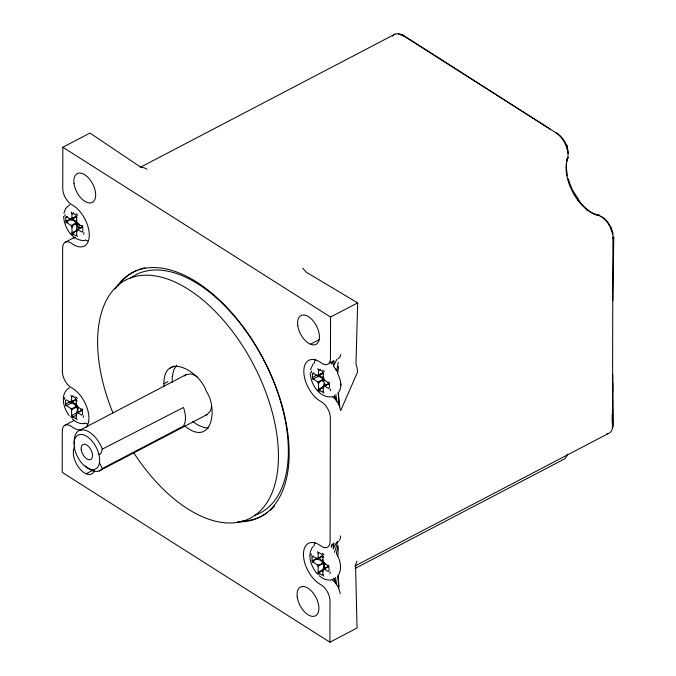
<?xml version="1.0" encoding="UTF-8"?>
<svg xmlns="http://www.w3.org/2000/svg" width="676" height="676" viewBox="0 0 676 676"><rect width="100%" height="100%" fill="white"/><g stroke="black" fill="none" stroke-linecap="round" stroke-linejoin="round"><path stroke-width="1.01" d="M147.005 169.245A17.635 9.709 62.4 0 0 141.107 167.411L89.967 133.062L62.843 147.25L62.758 188.562A12.692 6.988 62.4 0 0 71.986 204.769A23.804 13.114 62.4 0 1 89.283 235.163A23.804 13.114 62.4 0 1 71.909 243.554A12.692 6.988 62.4 0 0 62.648 248.033L62.403 371.597A12.692 6.988 62.4 0 0 71.631 387.804A23.804 13.114 62.4 0 1 86.815 407.138A23.804 13.114 62.4 0 1 86.029 427.494M77.013 419.737L76.303 417.929L76.32 413.315L82.32 410.095L76.32 413.315M77.368 236.701L76.658 234.893L76.667 230.279L78.467 228.792L82.675 227.068L78.467 228.792L76.667 230.279M323.593 576.155L322.883 574.346L322.891 569.733L327.919 566.513L328.097 565.111M323.948 393.119L323.238 391.311L323.246 386.697L329.254 383.486L323.246 386.697M356.987 561.114L355.584 564.899L357.029 628.021L329.905 642.2L329.989 600.88A12.692 6.988 62.4 0 0 320.762 584.672A23.804 13.114 62.4 0 1 303.465 554.286A23.804 13.114 62.4 0 1 320.838 545.895A12.692 6.988 62.4 0 0 330.099 541.417L330.344 417.852A12.692 6.988 62.4 0 0 321.117 401.645A23.804 13.114 62.4 0 1 303.82 371.259A23.804 13.114 62.4 0 1 321.193 362.86A12.692 6.988 62.4 0 0 330.454 358.381L330.539 317.069L62.843 147.25M606.887 433.798A17.382 9.574 62.4 0 0 609.87 432.674A17.635 9.709 62.4 0 0 612.448 428.145L612.921 235.907A17.686 9.743 62.4 0 0 610.394 227.584A17.382 9.574 62.4 0 0 607.361 222.472A17.635 9.709 62.4 0 0 597.398 214.909L596.224 214.613A35.118 19.342 62.4 0 1 572.952 192.567A35.118 19.342 62.4 0 1 567.012 160.491L567.333 158.454L567.012 160.491M76.658 234.893L75.991 235.763L73.101 234.073L72.036 232.586L71.926 227.271L71.259 225.547L66.941 222.666L65.876 221.179L65.766 217.588L66.434 216.717L70.752 219.311L71.943 218.627L71.96 213.878L71.242 212.205M76.303 417.929L75.636 418.799L72.746 417.109L71.681 415.622L71.572 410.298L70.904 408.583L66.586 405.701L65.521 404.214L65.411 400.623L66.079 399.753L70.397 402.347L71.588 401.654L71.605 396.913L70.887 395.232M323.238 391.311L322.57 392.181L319.672 390.491L318.607 389.013L318.497 383.689L317.838 381.974L313.52 379.084L312.456 377.597L312.337 374.014L313.013 373.135L317.331 375.729L318.514 375.045L318.531 370.304L317.821 368.623M322.883 574.346L322.215 575.217L319.317 573.527L318.252 572.04L318.142 566.725L317.483 565.001L313.165 562.119L312.101 560.632L311.991 557.041L312.658 556.171L316.976 558.765L318.159 558.072L318.185 553.331L317.466 551.658M73.101 234.073L74.706 231.547L76.667 229.916L76.743 224.753L72.949 218.086L71.326 218.365M612.802 300.896L613.791 236.744L612.811 238.29M302.662 268.211L306.507 272.335L357.663 302.882L355.973 364.018A17.635 9.709 62.4 0 1 357.528 372.163L340.662 410.611L338.989 404.882L335.685 399.651A12.692 6.997 62.4 0 0 332.964 397.082M612.11 416.543L612.169 414.43M612.802 391.243L612.794 374.436M338.372 547.154L337.848 556.103C340.552 561.891 341.929 569.141 338.558 574.955M163.93 386.638C162.02 349.805 199.648 370.482 206.248 391.218C218.475 408.726 211.875 447.892 184.616 425.956M338.625 366.35L337.67 373.448C340.62 379.549 342.893 387.61 337.823 393.297M611.197 229.908L611.341 228.218A15.514 8.543 62.4 0 0 610.217 225.869M566.657 161.184L566.361 167.673L567.375 175.895M337.611 372.138L333.471 365.961L334.155 360.916M333.936 542.938L333.116 548.988L336.648 542.194L338.727 541.189M172.287 376.6L173.698 370.11L176.706 365.141M568.33 157.567L567.392 159.299L567.62 157.897M328.418 382.126L328.223 384.619M71.572 410.298L75.889 406.284L76.388 403.53L74.25 404.003L71.631 403.014L70.16 401.536L65.521 404.214M336.749 370.389L338.304 362.235M337.949 545.27L336.394 553.416L337.696 556.052M567.392 159.299L567.865 157.17A17.677 9.734 62.4 0 0 567.299 149.447L567.156 145.923L565.288 143.954A17.635 9.709 62.4 0 0 556.221 133.054L558.08 133.493M340.772 354.562L339.851 357.215L338.118 358.812M612.448 428.145L613.436 424.063L612.802 382.912M332.313 361.229L331.586 364.153L333.479 360.646M331.958 544.256L331.232 547.18L333.124 543.681M63.89 213.278L65.665 208.487L69.712 204.718M64.727 216.202L65.175 214.478M83.604 234.344L84.052 232.612M64.372 399.237L64.82 397.505M83.249 417.371L83.697 415.647M310.47 369.696L313.334 363.544M311.298 372.62L311.746 370.896M330.184 390.762L330.632 389.03M310.943 555.655L311.391 553.931M329.829 573.789L330.277 572.065M82.024 225.581L81.602 227.212L81.483 226.392M71.259 225.547L76.067 223.012L76.743 220.494L74.605 220.968L71.986 219.979L68.555 220.139L65.876 221.179M325.68 385.92L322.638 379.43L323.322 376.921L321.185 377.385L318.557 376.405L317.086 374.926L312.456 377.597M337.763 541.848L334.443 552.368M566.733 160.373L567.333 158.454M183.695 425.508A22.57 12.43 62.4 0 0 183.466 407.484L102.363 449.084L100.775 453.934L98.882 454.314M78.289 411.701L76.929 407.628L77.52 405.887M325.325 568.947L323.948 566.463L323.508 564.046L324.1 562.314M319.672 390.491L321.277 387.965L323.246 386.334L324.303 383.436M319.317 573.527L320.939 570.992L322.891 569.369L325.249 563.522L322.469 562.702L319.165 557.539L318.202 559.432L314.779 559.584L312.101 560.632M317.838 381.974L320.652 380.715L323.322 381.171L324.226 379.27M612.236 427.824L612.938 426.421M72.949 218.086L71.986 219.979L70.515 218.509L68.555 220.139L66.941 222.666L65.826 222.818M319.199 375.138L318.557 376.405L312.397 379.244M77.698 222.911L76.743 224.753L78.712 228.708M333.471 365.961L337.003 359.159M402.626 35.676L402.947 35.084L550.087 129.091M329.989 363.333L331.003 361.66M612.76 425.094L613.436 424.063L612.321 423.066L612.076 417.591M404.163 36.512L402.947 35.084L402.6 35.6L398.578 33.944A17.686 9.743 62.4 0 0 395.029 34.138L140.355 167.276M71.926 227.271L74.073 224.297L76.743 224.753L79.033 224.086L79.092 228.598M318.497 383.689L320.652 380.715L323.998 378.687M312.98 546.571C306.591 554.903 311.137 566.801 317.331 573.907M74.115 238.29L74.892 237.344M567.299 149.447L566.429 146.641L567.156 145.923M318.142 566.725L323.753 561.857M99.178 470.961L207.228 414.498L210.075 411.354A22.528 12.413 62.4 0 0 211.47 406.284M318.185 553.331L319.047 552.63L321.734 554.278L322.798 555.765L322.908 561.088L323.576 562.804L327.894 565.685L328.959 567.172L329.068 570.764L328.401 571.634L324.083 569.048L322.891 569.733M65.766 217.588L67.287 216.506M312.337 374.014L313.867 372.924M311.991 557.041L313.512 555.951M184.303 375.881L186.01 374.673L190.176 373.946A22.511 12.405 62.4 0 1 197.341 376.904M73.321 218.348L76.65 216.65L71.943 218.627M72.974 401.375L76.295 399.685L71.588 401.654M318.514 375.045L321.396 373.735M318.159 558.072L321.049 556.762M73.126 395.882L71.605 396.913L72.442 396.195L75.154 397.86L76.227 399.347L76.337 404.662L76.996 406.386L81.314 409.267L82.379 410.755L82.489 414.346L81.821 415.216L77.503 412.622M65.471 405.853L71.631 403.014L72.594 401.121L75.889 406.284L77.174 405.439M73.752 212.83L71.96 213.878L72.797 213.168L75.509 214.824L76.574 216.312L76.684 221.635L77.351 223.35L81.669 226.24L82.734 227.727L82.844 231.31L82.176 232.189L77.858 229.595M320.331 369.248L318.531 370.304L319.376 369.586L322.089 371.251L323.153 372.738L323.263 378.053L323.931 379.768L328.249 382.658L329.313 384.145L329.423 387.737L328.756 388.607L324.438 386.013M69.358 387.754C59.615 393.736 63.265 408 69.155 415.563M71.681 415.622L76.312 412.943L78.678 407.121L70.904 408.583M324.083 569.048L328.46 566.64M323.322 381.171L324.759 380.394M72.746 417.109L76.76 415.005M163.862 383.757L168.02 381.568M65.411 242.143L74.977 237.149M65.057 425.179L73.752 420.633M79.709 430.308L186.01 374.673M330.539 317.069L357.663 302.882M87.424 467.665A22.57 12.43 62.4 0 0 102.321 468.553L183.179 426.277M354.832 566.091L608.51 433.443M355.145 568.44L563.159 459.655A17.382 9.574 62.4 0 0 565.795 457.627A17.635 9.709 62.4 0 0 567.198 454.213M70.752 219.311L75.568 216.802L77.106 217.233M70.397 402.347L75.213 399.829L76.751 400.268M317.331 375.729L321.345 373.634M316.976 558.765L320.99 556.669M169.532 368.437L174.18 366.046M319.9 374.766L323.229 373.067L322.148 373.22L323.348 373.963M319.554 557.793L322.875 556.103L321.793 556.255L322.967 557.066L321.455 556.103M310.385 344.211L319.655 339.496M86.106 473.758L93.516 469.981M76.067 223.012L77.47 222.328M324.497 568.448L328.528 566.547M205.31 415.309L207.228 414.498M72.036 232.586L74.706 231.547L77.115 231.547M318.607 389.013L321.277 387.965L323.694 387.973M318.252 572.04L320.939 570.992L323.339 571M317.483 565.001L325.249 563.522M333.251 396.542C320.111 399.415 310.58 384.399 310.216 372.806M332.896 579.569C328.037 581.09 322.79 579.104 319.216 575.715M556.923 133.425L401.341 34.408L400.555 34.569L402.947 35.084M76.667 229.916L78.289 229.637M323.246 386.334L324.869 386.055M322.891 569.369L324.514 569.091M81.669 226.24L82.785 226.08M81.314 409.267L82.43 409.115M328.249 382.658L329.364 382.498M312.05 562.271L313.165 562.119L314.779 559.584L316.731 557.962L318.202 559.432L320.83 560.421L322.967 559.948L322.469 562.702L323.508 564.046M327.894 565.685L329.009 565.533M84.779 240.529C72.34 241.197 64.119 227.542 63.637 216.379M84.424 423.556C80.072 424.198 75.788 422.196 72.636 419.297M597.398 214.909L599.358 215.078L599.375 215.838M398.578 33.944L401.341 34.408M322.148 373.22L323.686 373.659M321.793 556.255L323.652 556.965M597.795 215.23L596.224 214.613L597.5 215.221M595.48 214.706C588.078 211.689 583.05 205.259 577.524 199.809M75.087 216.531L76.608 217.452M75.492 400.023L77.005 400.944L75.213 399.829M329.905 642.2L62.209 472.38L62.293 431.06A12.692 6.988 62.4 0 1 71.555 426.581A23.804 13.114 62.4 0 0 81.331 429.919M593.773 213.244L595.438 214.461M192.668 421.41L197.392 424.781L203.594 427.384A35.963 19.807 62.4 0 0 208.631 427.849M322.697 370.169L324.345 371.749M317.585 389.9L319.241 391.488M76.118 213.743L77.765 215.331M71.005 233.482L72.662 235.071M322.342 553.196L323.99 554.785M317.23 572.935L318.886 574.524M75.763 396.778L77.419 398.367M70.659 416.517L72.307 418.106M611.679 231.369L612.769 232.603L613.031 234.107M580.245 202.454L572.217 189.576L568.305 179.579M75.889 406.284L76.929 407.628M332.609 580.118A12.692 6.988 62.4 0 1 335.33 582.687L338.634 587.909L340.307 593.646M587.233 210.025L585.991 208.352L587.098 210.05M322.638 379.43L319.52 374.512M335.752 369.13L336.758 370.617M575.099 194.916L578.419 199.919M99.448 462.705L102.321 468.553M334.409 395.46L336.927 401.257L335.837 394.429M334.054 578.495L336.572 584.284L335.482 577.465M565.288 143.954L566.429 146.641M611.341 228.218L612.769 232.603M334.417 396.111L335.685 399.651M333.75 578.259L335.33 582.687M327.708 565.846L327.919 566.513M71.124 401.029L71.698 402.904M568.406 178.675L568.812 181.379M81.128 409.428L81.247 410.248M338.372 393.533L339.758 406.8M339.082 586.776L337.915 575.538L338.634 587.909M338.287 393.55L338.989 404.882M86.765 467.133A22.57 12.43 62.4 0 1 85.472 465.958M74.478 444.352A22.57 12.43 62.4 0 1 84.052 429.961A22.57 12.43 62.4 0 1 102.363 449.084M172.296 382.447A35.963 19.807 62.4 0 1 172.296 376.616M112.96 412.977A134.347 73.997 62.4 0 1 171.907 280.717A134.347 73.997 62.4 0 1 276.011 480.019A134.347 73.997 62.4 0 1 133.671 452.624M130.519 278.064A134.347 73.997 62.4 0 1 263.657 359.885A134.347 73.997 62.4 0 1 254.286 515.484M267.13 512.788A137.879 75.94 62.4 0 1 242.219 521.035M118.249 285.771A137.879 75.94 62.4 0 1 137.338 270.18M139.18 269.462A137.879 75.94 62.4 0 1 144.951 267.806M274.549 505.952A137.879 75.94 62.4 0 1 270.239 510.295M77.884 224.255A13.402 7.377 62.4 0 1 76.777 222.201M77.529 407.29A13.402 7.377 62.4 0 1 76.422 405.237M324.108 563.708A13.402 7.377 62.4 0 1 322.993 561.655M324.455 380.673A13.402 7.377 62.4 0 1 323.348 378.619M340.941 384.027A13.089 1.428 -69.1 0 1 340.636 385.658M94.488 470.538A16.224 8.932 62.4 0 1 79.599 468.586A16.224 8.932 62.4 0 1 74.791 446.87M314.07 546.132A23.804 13.114 62.4 0 1 315.041 542.38M314.425 363.096A23.804 13.114 62.4 0 1 315.388 359.353M87.863 240.986A23.804 13.114 62.4 0 1 85.125 239.845M87.508 424.021A23.804 13.114 62.4 0 1 84.77 422.88M115.038 289.049A137.879 75.94 62.4 0 1 263.302 358.829A137.879 75.94 62.4 0 1 237.707 521.855M340.535 535.958A12.692 6.988 62.4 0 1 339.496 540.251M392.393 36.166A17.382 9.574 62.4 0 1 395.029 34.138M557.776 133.966A15.514 8.543 62.4 0 1 565.973 143.996M566.277 144.689A15.514 8.543 62.4 0 1 568.195 153.562M601.099 216.557A15.514 8.543 62.4 0 1 609.794 225.125M81.188 449.32A8.467 4.664 62.4 0 0 90.288 459.688A8.467 4.664 62.4 0 0 89.021 446.988A8.467 4.664 62.4 0 0 81.188 449.32M74.208 446.692A19.038 10.486 62.4 0 0 95.046 469.152A19.038 10.486 62.4 0 0 91.243 440.152A19.038 10.486 62.4 0 0 74.208 446.692M297.761 325.435A16.224 8.932 62.4 0 0 315.515 344.557A16.224 8.932 62.4 0 0 312.27 319.858A16.224 8.932 62.4 0 0 297.761 325.435M297.237 596.925A16.224 8.932 62.4 0 0 314.982 616.047A16.224 8.932 62.4 0 0 311.746 591.348A16.224 8.932 62.4 0 0 297.237 596.925M74.005 183.492A16.224 8.932 62.4 0 0 91.759 202.614A16.224 8.932 62.4 0 0 88.514 177.915A16.224 8.932 62.4 0 0 74.005 183.492"/></g></svg>
